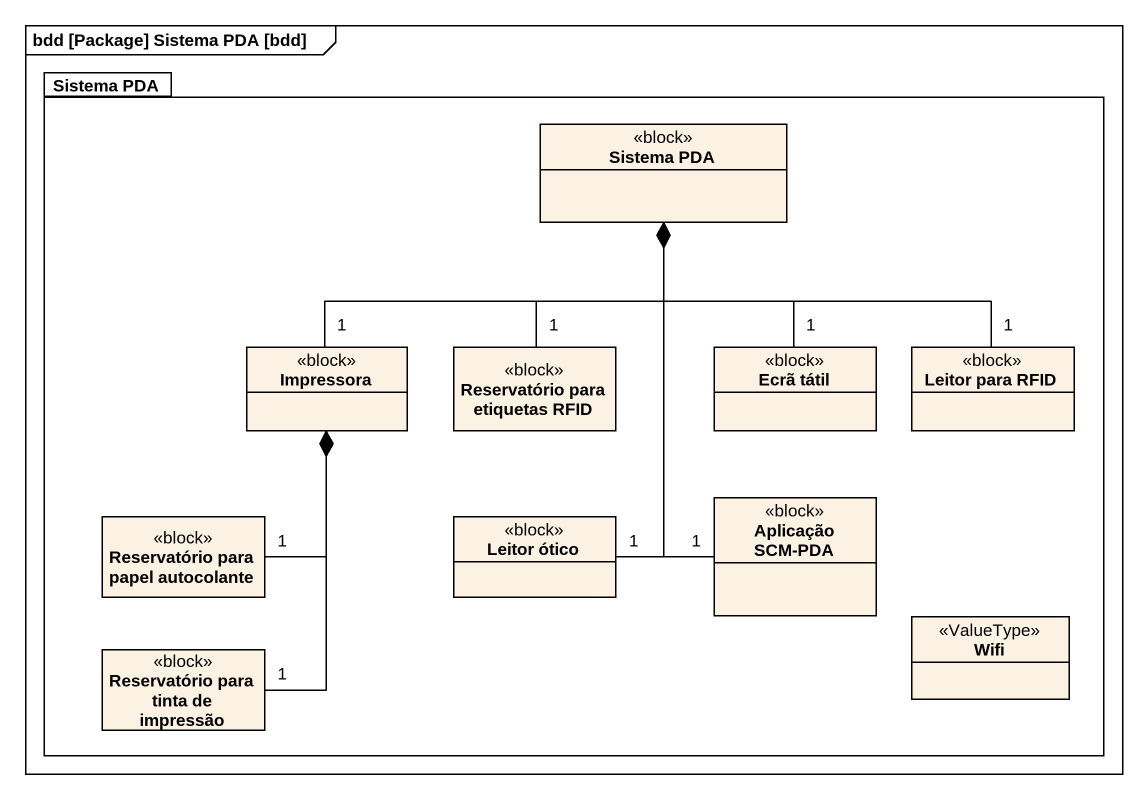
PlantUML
@startuml
mainframe bdd [Package] Sistema PDA [bdd]
hide circle
hide empty members
package "Sistema PDA" as Sistema_PDA {
  class "Sistema PDA" as Sistema_PDA_2 <<block>>
  class Impressora <<block>>
  class "Reservatório para etiquetas RFID" as Reservatório_para_etiquetas <<block>>
  class "Ecrã tátil" as Ecrã_tátil <<block>>
  class "Leitor para RFID" as Leitor_para_RFID <<block>>
  class "Aplicação SCM-PDA" as Aplicação_SCM_PDA <<block>>
  class "Reservatório para papel autocolante" as Reservatório_para_papel <<block>>
  class "Leitor ótico" as Leitor_ótico <<block>>
  class "Reservatório para tinta de impressão" as Reservatório_para_tinta_de <<block>>
  class Wifi <<ValueType>>
}
Impressora "1" -up-* Sistema_PDA_2
Reservatório_para_etiquetas "1" -up-* Sistema_PDA_2
Ecrã_tátil "1" -up-* Sistema_PDA_2
Leitor_para_RFID "1" -up-* Sistema_PDA_2
Aplicação_SCM_PDA "1" -up-* Sistema_PDA_2
Reservatório_para_papel "1" -up-* Impressora
Leitor_ótico "1" -up-* Sistema_PDA_2
Reservatório_para_tinta_de "1" -up-* Impressora
@enduml
